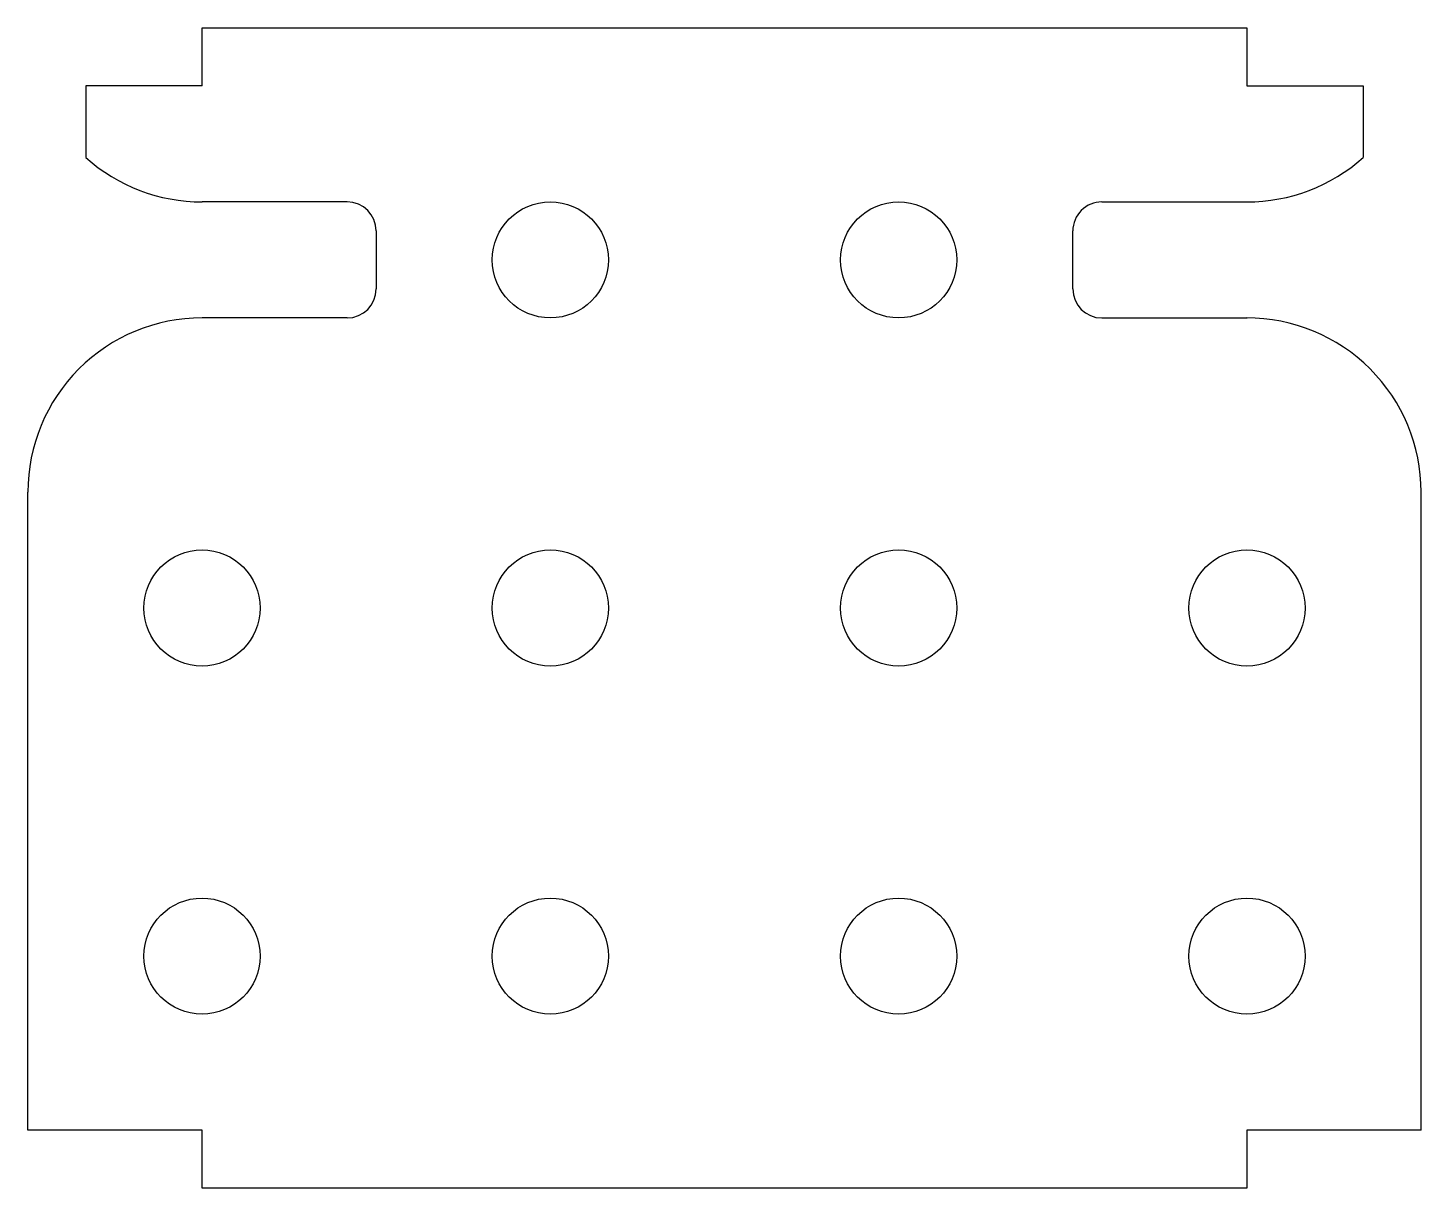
# Model space of a CAD drawing. Header units: millimetres. Extents: x 105.9 to 141.9, y 179.6 to 209.6.
import ezdxf

# ---------------------------------------------------------------- set-up
doc = ezdxf.new("R2010")
doc.units = ezdxf.units.MM
doc.layers.add('Default', color=7, linetype='Continuous')

msp = doc.modelspace()

# ---------------------------------------------------------------- linework, layer by layer
at = {"layer": 'Default', "color": 7, "linetype": 'Continuous'}
for p, q in [((110.375, 209.589), (137.375, 209.589)), ((110.375, 208.089), (110.375, 209.589)), ((137.375, 209.589), (137.375, 208.089)), ((110.375, 208.089), (107.375, 208.089)), ((107.375, 208.089), (107.375, 206.235)), ((137.375, 208.089), (140.375, 208.089)), ((140.375, 208.089), (140.375, 206.234)), ((114.125, 205.089), (110.375, 205.089)), ((114.125, 205.089), (110.375, 205.089)), ((133.625, 205.089), (137.375, 205.089)), ((114.875, 204.339), (114.875, 202.839)), ((114.875, 204.339), (114.875, 202.839)), ((132.875, 202.839), (132.875, 204.339)), ((114.125, 202.089), (110.375, 202.089)), ((114.125, 202.089), (110.375, 202.089)), ((133.625, 202.089), (137.383, 202.089)), ((105.875, 181.089), (105.875, 197.588)), ((141.875, 181.089), (141.875, 197.589)), ((110.375, 181.089), (105.875, 181.089)), ((110.375, 179.589), (110.375, 181.089)), ((137.375, 181.089), (137.375, 179.589)), ((141.875, 181.089), (137.375, 181.089)), ((137.375, 179.589), (110.375, 179.589))]:
    msp.add_line(p, q, dxfattribs=at)
for centre in [(119.375, 203.589), (128.375, 203.589), (110.375, 194.589), (119.375, 194.589), (128.375, 194.589), (137.375, 194.589), (110.375, 185.589), (119.375, 185.589), (128.375, 185.589), (137.375, 185.589)]:
    msp.add_circle(centre, 1.5, dxfattribs=at)
for centre, radius, start, end in [((110.375, 209.589), 4.5, 228.1897, 270), ((137.375, 209.589), 4.5, 270.0001, 311.8103), ((114.125, 204.339), 0.75, 0, 90), ((114.125, 204.339), 0.75, 0, 90), ((133.625, 204.339), 0.75, 90.0001, 180.0001), ((114.125, 202.839), 0.75, 270, 0), ((114.125, 202.839), 0.75, 270, 0), ((133.625, 202.839), 0.75, 180.0001, 270.0001), ((110.375, 197.589), 4.5, 90, 180.0226), ((137.375, 197.589), 4.5, 0, 90.0942)]:
    msp.add_arc(centre, radius, start, end, dxfattribs=at)

doc.saveas('drawing.dxf')
